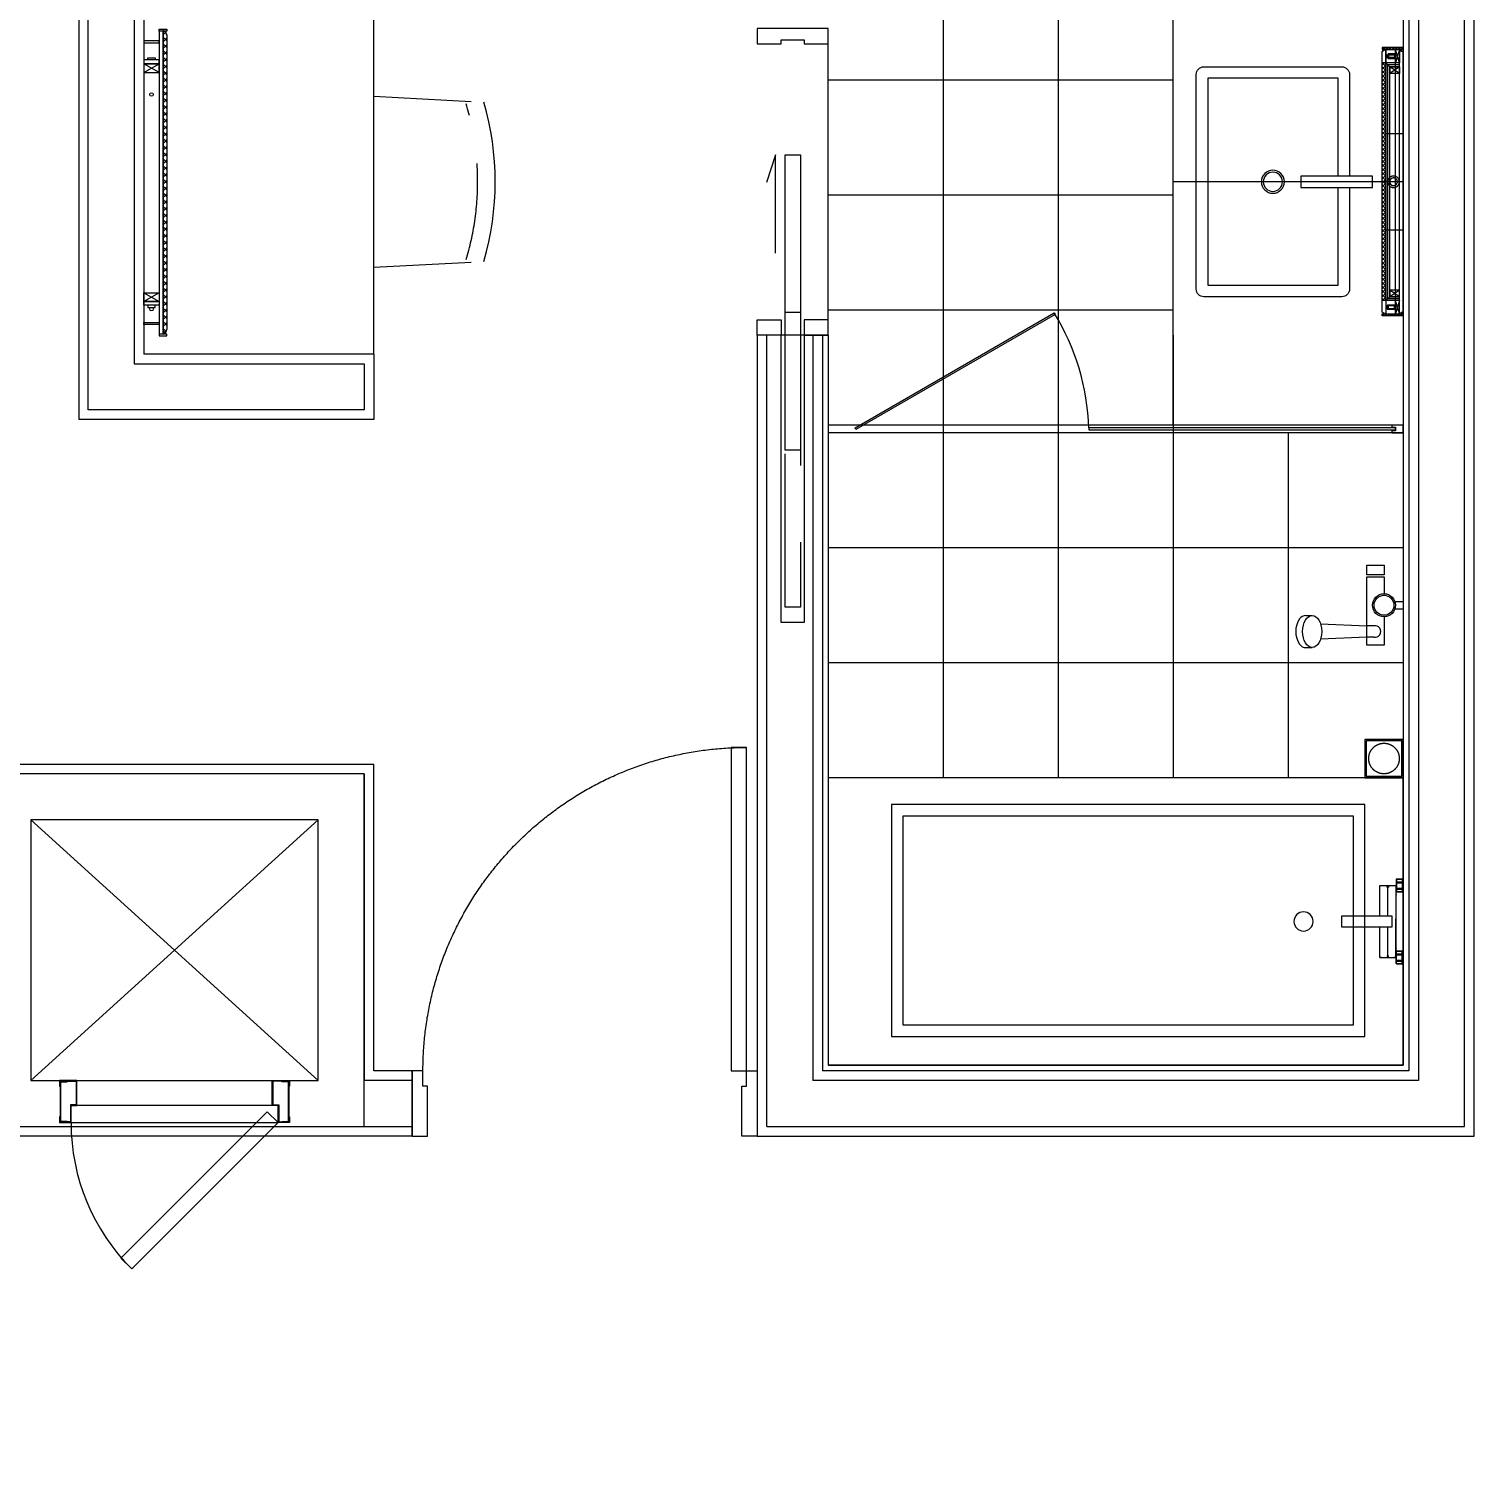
# Model space of a CAD drawing. Header units: millimetres. Extents: x 10000 to 302800, y 6800 to 229018.
# Drawn here: x 182743 to 186513, y 135537 to 139261 of the extents above; entities that cross this region are included whole.
import ezdxf

# ---------------------------------------------------------------- set-up
doc = ezdxf.new("R2010")
doc.units = ezdxf.units.MM
doc.header["$LTSCALE"] = 400
doc.header["$MEASUREMENT"] = 0
for name, pattern in [('X-ROOM TYPE-SR-3Bay_8F 확장형$0$CONTINOUS', [0]), ('X-ROOM TYPE-SR-3Bay_8F 확장형$0$HID', [1.5, 1, -0.5]), ('X-ROOM TYPE-SR-3Bay_8F 확장형$0$HIDDEN', [0.375, 0.25, -0.125]), ('X-ROOM TYPE-SR-3Bay_8F 확장형$0$PHANTOM2', [1.25, 0.625, -0.125, 0.125, -0.125, 0.125, -0.125]), ('X-ROOM TYPE-SR-3Bay_8F 확장형$0$X-ROOM TYPE-HOTEL-DS-1$0$DASHED', [3, 2, -1]), ('X-ROOM TYPE-SR-3Bay_8F 확장형$0$X-ROOM TYPE-SR-1.3+1.7Bay$0$HIDDEN2', [4.7625, 3.175, -1.5875]), ('X-ROOM TYPE-SR-3Bay_8F 확장형$0$X-ROOM TYPE-SR-2bay_1$0$PHANTOM2', [1.25, 0.625, -0.125, 0.125, -0.125, 0.125, -0.125])]:
    doc.linetypes.add(name, pattern=pattern)
doc.layers.get('0').update_dxf_attribs({"linetype": 'CONTINUOUS'})
for name, color, linetype in [('A-DIM1', 7, 'CONTINUOUS'), ('X-EXT_8F$0$A-254', 254, 'CONTINUOUS'), ('X-INT-HOTEL-8F$0$A-DOOR', 4, 'CONTINUOUS'), ('X-ROOM TYPE-SR-3Bay_8F 확장형$0$.WA_Built-in', 252, 'CONTINUOUS'), ('X-ROOM TYPE-SR-3Bay_8F 확장형$0$.WA_BUILT-IN LOW', 252, 'CONTINUOUS'), ('X-ROOM TYPE-SR-3Bay_8F 확장형$0$.WA_Built-in mirror', 252, 'CONTINUOUS'), ('X-ROOM TYPE-SR-3Bay_8F 확장형$0$.WA_Built-in_Lower', 252, 'CONTINUOUS'), ('X-ROOM TYPE-SR-3Bay_8F 확장형$0$.WA_Door Swing', 252, 'CONTINUOUS'), ('X-ROOM TYPE-SR-3Bay_8F 확장형$0$.WA_Floor-Fin', 252, 'CONTINUOUS'), ('X-ROOM TYPE-SR-3Bay_8F 확장형$0$.WA_FP_Furn', 252, 'X-ROOM TYPE-SR-3Bay_8F 확장형$0$CONTINOUS'), ('X-ROOM TYPE-SR-3Bay_8F 확장형$0$.WA_Framing', 252, 'CONTINUOUS'), ('X-ROOM TYPE-SR-3Bay_8F 확장형$0$.WA_GLASSDOOR', 252, 'CONTINUOUS'), ('X-ROOM TYPE-SR-3Bay_8F 확장형$0$.WA_Light', 252, 'CONTINUOUS'), ('X-ROOM TYPE-SR-3Bay_8F 확장형$0$.WA_M ETAL', 252, 'CONTINUOUS'), ('X-ROOM TYPE-SR-3Bay_8F 확장형$0$.WA_METAL', 252, 'CONTINUOUS'), ('X-ROOM TYPE-SR-3Bay_8F 확장형$0$.WA_Plaster', 252, 'CONTINUOUS'), ('X-ROOM TYPE-SR-3Bay_8F 확장형$0$.WA_Sani', 252, 'CONTINUOUS'), ('X-ROOM TYPE-SR-3Bay_8F 확장형$0$.WA_Sani-Fix', 252, 'CONTINUOUS'), ('X-ROOM TYPE-SR-3Bay_8F 확장형$0$.WA_SANIDRAIN', 252, 'CONTINUOUS'), ('X-ROOM TYPE-SR-3Bay_8F 확장형$0$.WA_Wall-Fin', 252, 'CONTINUOUS'), ('X-ROOM TYPE-SR-3Bay_8F 확장형$0$.WA_Wall-Finish', 252, 'CONTINUOUS'), ('X-ROOM TYPE-SR-3Bay_8F 확장형$0$A-OPEN2', 252, 'X-ROOM TYPE-SR-3Bay_8F 확장형$0$X-ROOM TYPE-HOTEL-DS-1$0$DASHED'), ('X-ROOM TYPE-SR-3Bay_8F 확장형$0$A-WALD', 7, 'CONTINUOUS'), ('X-ROOM TYPE-SR-3Bay_8F 확장형$0$X-ROOM TYPE-SR-1.3+1.7Bay$0$.WA_Sani-Fix', 252, 'CONTINUOUS'), ('X-ROOM TYPE-SR-3Bay_8F 확장형$0$X-ROOM TYPE-SR-1.3+1.7Bay$0$__Door-bomba', 252, 'CONTINUOUS'), ('X-ROOM TYPE-SR-3Bay_8F 확장형$0$X-ROOM TYPE-SR-1.3+1.7Bay$0$ID_FP-FURN LOOSE', 252, 'CONTINUOUS'), ('X-ROOM TYPE-SR-3Bay_8F 확장형$0$X-ROOM TYPE-SR-2bay_1$0$.WA_Sani-Fix', 252, 'CONTINUOUS'), ('X-ROOM TYPE-SR-3Bay_8F 확장형$0$X-ROOM TYPE-SR-2bay_1$0$__Door-bomba', 252, 'CONTINUOUS'), ('X-ROOM TYPE-SR-3Bay_8F 확장형$0$X-ROOM TYPE-SR-2bay_1$0$X-ROOM TYPE-SR-1.3+1.7Bay$0$__Door-bomba', 252, 'CONTINUOUS')]:
    doc.layers.add(name, color=color, linetype=linetype)

# ---------------------------------------------------------------- blocks, each defined once
blk = doc.blocks.new('X-EXT_8F')
at = {"layer": 'X-EXT_8F$0$A-254'}
h = blk.add_hatch(dxfattribs=at)
h.set_pattern_fill('LINE', color=252, scale=100, angle=90)
h.set_pattern_definition([(90, (0, 0), (-317.5, 2e-14), [])])
edge = h.paths.add_edge_path()
edge.add_line((214444.8, 68021.2), (188877.6, 70521.2))
edge.add_line((188877.6, 70521.2), (174255.5, 70521.2))
edge.add_arc((174255.5, 68371.2), 2150, 90, 167)
edge.add_line((172160.6, 68854.9), (172053.9, 68392.8))
edge.add_arc((174148.8, 67909.2), 2150, 167, 180)
edge.add_line((171998.8, 67909.2), (171998.8, 38021.2))
edge.add_arc((174148.8, 38021.2), 2150, 180, 270)
edge.add_line((174148.8, 35871.2), (195098.8, 35871.2))
edge.add_line((195098.8, 35871.2), (195098.8, 36521.2))
edge.add_line((195098.8, 36521.2), (174648.8, 36521.2))
edge.add_arc((174648.8, 38021.2), 1500, 180, 270, ccw=False)
edge.add_line((173148.8, 38021.2), (173148.8, 67371.2))
edge.add_arc((174648.8, 67371.2), 1500, 90, 180, ccw=False)
edge.add_line((174648.8, 68871.2), (187974.8, 68871.2))
edge.add_line((187974.8, 68871.2), (202089.9, 68021.2))
edge.add_line((202089.9, 68021.2), (214444.8, 68021.2))
blk = doc.blocks.new('X-ROOM TYPE-SR-3Bay_8F 확장형$0$DOOR-900')
at = {"color": 8, "linetype": 'X-ROOM TYPE-SR-3Bay_8F 확장형$0$X-ROOM TYPE-SR-2bay_1$0$PHANTOM2', "ltscale": 200}
blk.add_arc((-28, -85), 844, 180, 270, dxfattribs=at)
at = {"layer": 'X-ROOM TYPE-SR-3Bay_8F 확장형$0$X-ROOM TYPE-SR-2bay_1$0$__Door-bomba'}
for points in [[(-900, 85), (-860, 85), (-860, -45), (-872, -45), (-872, -85), (-900, -85)], [(0, 85), (-40, 85), (-40, -45), (-28, -45), (-28, -85), (0, -85)], [(-28, -85), (-28, -929), (-68, -929), (-68, -85)]]:
    blk.add_lwpolyline(points, close=True, dxfattribs=at)
blk = doc.blocks.new('X-ROOM TYPE-SR-3Bay_8F 확장형$0$shower')
at = {"layer": 'X-ROOM TYPE-SR-3Bay_8F 확장형$0$.WA_Sani-Fix', "ltscale": 250}
for p, q in [((76.8, 83.2), (95, 83.5)), ((253.7, 110.5), (237.4, 110.5)), ((76.8, 53.8), (95, 53.5)), ((253.7, 26.6), (237.4, 26.6))]:
    blk.add_line(p, q, dxfattribs=at)
for points in [[(50, 30), (50, 104.4), (95, 104.4), (95, -74.4), (50, -74.4), (50, -30)], [(95, 83.5), (215.5, 88.5)], [(215.5, 48.5), (94.9, 53.5)], [(21.7, -10), (0, -10), (0, 10), (21.7, 10)]]:
    blk.add_lwpolyline(points, dxfattribs=at)
blk.add_lwpolyline([(95, -104.4), (49.9, -104.4), (49.9, -79.4), (95, -79.4)], close=True, dxfattribs=at)
for radius in [30, 26]:
    blk.add_circle((50, 0), radius, dxfattribs=at)
for centre, radius, start, end in [((73.3, 68.5), 15.2, 75.822, 284.178), ((253.7, 90.5), 20, 33.504, 90), ((220.6, 68.5), 59.7, 326.496, 33.504), ((253.7, 46.6), 20, 270, 326.496)]:
    blk.add_arc(centre, radius, start, end, dxfattribs=at)
blk.add_ellipse((237.4, 68.5), major_axis=(0, 41.9), ratio=0.594345, start_param=1.570796326794897, end_param=7.853981633974483, dxfattribs=at)
blk = doc.blocks.new('X-ROOM TYPE-SR-3Bay_8F 확장형$0$A$C1701355A')
at = {"layer": 'X-ROOM TYPE-SR-3Bay_8F 확장형$0$.WA_Light', "linetype": 'X-ROOM TYPE-SR-3Bay_8F 확장형$0$HIDDEN', "ltscale": 10}
for points in [[(-29.5, -5.6), (-12.1, 11.7), (-2.9, 2.5), (-20.4, -14.9), (-22.4, -14.3), (-28.5, -8.3), (-29.5, -5.6)], [(-18.1, -14.2), (-1, 2.9), (-11.8, 13.8), (-28.8, -3.2)], [(-27.3, -6.2), (-12, 9.1), (-5.8, 2.9), (-21.2, -12.3)], [(-29.5, -5.6), (-27.3, -6.2), (-21.2, -12.3), (-20.3, -14.8)], [(-16, -7.2), (-14.3, -8.9)], [(-8.7, 0), (-7.1, -1.7)]]:
    blk.add_lwpolyline(points, dxfattribs=at)
blk.add_lwpolyline([(-22.3, -11.2), (-26, -7.5), (-24.6, -6.1), (-20.9, -9.8)], close=True, dxfattribs=at)
blk = doc.blocks.new('X-ROOM TYPE-SR-3Bay_8F 확장형$0$A$C61A5519C')
at = {"layer": 'X-ROOM TYPE-SR-3Bay_8F 확장형$0$.WA_Light', "linetype": 'X-ROOM TYPE-SR-3Bay_8F 확장형$0$HIDDEN', "ltscale": 10, "rotation": 44.99999999999411}
blk.add_blockref('X-ROOM TYPE-SR-3Bay_8F 확장형$0$A$C1701355A', (6.3, 9.1), dxfattribs=at)
blk = doc.blocks.new('X-ROOM TYPE-SR-3Bay_8F 확장형$0$mr')
at = {"layer": 'X-ROOM TYPE-SR-3Bay_8F 확장형$0$.WA_M ETAL'}
h = blk.add_hatch(dxfattribs=at)
h.set_pattern_fill('ANSI32', color=256, scale=15, angle=-90)
h.set_pattern_definition([(315, (-23359.6275, 437694.648), (3.977475644, 3.977475644), []), (315, (-23359.6275, 437691.996), (3.977475644, 3.977475644), [])])
h.paths.add_polyline_path([(-55, 350), (-55, 345), (0, 345), (0, 350)])
h = blk.add_hatch(dxfattribs=at)
h.set_pattern_fill('NET', color=256, scale=60, angle=-45)
h.set_pattern_definition([(315, (2329112.2085, 3855536.917), (5.303300859, 5.303300859), []), (45, (2329112.2085, 3855536.917), (-5.303300859, 5.303300859), [])])
h.paths.add_polyline_path([(-45, 310), (-55, 310), (-55, -310), (-45, -310)])
h = blk.add_hatch(dxfattribs=at)
h.set_pattern_fill('ANSI32', color=256, scale=15, angle=-90)
h.set_pattern_definition([(315, (-23359.6275, 437574.648), (3.977475644, 3.977475644), []), (315, (-23359.6275, 437571.996), (3.977475644, 3.977475644), [])])
h.paths.add_polyline_path([(-55, -350), (-55, -345), (0, -345), (0, -350)])
at = {"layer": 'X-ROOM TYPE-SR-3Bay_8F 확장형$0$.WA_Framing', "linetype": 'X-ROOM TYPE-SR-3Bay_8F 확장형$0$HIDDEN', "ltscale": 20}
for p, q in [((-10, 345), (-20, 310)), ((-10, 310), (-20, 345)), ((-35, 300), (-35, 282.5)), ((-10, 300), (-35, 282.5)), ((-10, 282.5), (-35, 300)), ((-35, -300), (-35, -282.5)), ((-10, -300), (-35, -282.5)), ((-10, -282.5), (-35, -300)), ((-20, -345), (-20, -310)), ((-10, -345), (-20, -310)), ((-10, -310), (-20, -345))]:
    blk.add_line(p, q, dxfattribs=at)
at = {"layer": 'X-ROOM TYPE-SR-3Bay_8F 확장형$0$.WA_Framing', "ltscale": 20}
for p, q in [((-35, 300), (-45, 310)), ((-40, 305), (-40, -305)), ((-40, 305), (-10, 305)), ((-35, -300), (-45, -310)), ((-10, -305), (-40, -305))]:
    blk.add_line(p, q, dxfattribs=at)
at = {"layer": 'X-ROOM TYPE-SR-3Bay_8F 확장형$0$.WA_Framing', "linetype": 'X-ROOM TYPE-SR-3Bay_8F 확장형$0$HIDDEN', "ltscale": 20}
for points in [[(-10, 345), (-10, 310), (-20, 310), (-20, 345)], [(-10, 300), (-10, 282.5), (-35, 282.5), (-35, 300)], [(-10, -300), (-10, -282.5), (-35, -282.5), (-35, -300)], [(-10, -345), (-10, -310), (-20, -310), (-20, -345)]]:
    blk.add_lwpolyline(points, close=True, dxfattribs=at)
at = {"layer": 'X-ROOM TYPE-SR-3Bay_8F 확장형$0$.WA_M ETAL'}
for p, q in [((-45, 310), (-55, 310)), ((-45, -310), (-55, -310))]:
    blk.add_line(p, q, dxfattribs=at)
for points in [[(-55, 350), (-55, 345), (0, 345), (0, 350)], [(-50, 344), (-55, 340), (-55, -340), (-50, -344), (-45, -344), (-45, 344)], [(-55, -350), (-55, -345), (0, -345), (0, -350)]]:
    blk.add_lwpolyline(points, close=True, dxfattribs=at)
at = {"layer": 'X-ROOM TYPE-SR-3Bay_8F 확장형$0$.WA_M ETAL', "linetype": 'X-ROOM TYPE-SR-3Bay_8F 확장형$0$HIDDEN', "ltscale": 50}
for points in [[(-45, 125), (0, 125)], [(0, -125), (-45, -125)]]:
    blk.add_lwpolyline(points, dxfattribs=at)
at = {"layer": 'X-ROOM TYPE-SR-3Bay_8F 확장형$0$.WA_Wall-Finish'}
for p, q in [((-20, 345), (-20, 310)), ((-20, 345), (-20, 310)), ((-10, 345), (-10, -325)), ((0, 340), (0, -340)), ((-10, 310), (-45, 310)), ((-45, 310), (-45, -344)), ((-10, 300), (-35, 300)), ((-35, 300), (-35, -300)), ((-10, -300), (-35, -300)), ((-10, -310), (-45, -310)), ((-20, -310), (-20, -345))]:
    blk.add_line(p, q, dxfattribs=at)
for points in [[(0, 345), (-5, 345), (-5, 340), (0, 340)], [(0, -340), (-5, -340), (-5, -345), (0, -345)]]:
    blk.add_lwpolyline(points, dxfattribs=at)
at = {"layer": 'X-ROOM TYPE-SR-3Bay_8F 확장형$0$.WA_Built-in', "yscale": 0.7999999999999988, "rotation": 270}
for p, xscale, zscale in [((-28.4, 324.2), 0.7999999999999988, 0.7999999999999988), ((-28.4, -324.2), -0.7999999999999988, 0.7999999999999989)]:
    blk.add_blockref('X-ROOM TYPE-SR-3Bay_8F 확장형$0$A$C61A5519C', p, dxfattribs=dict(at, xscale=xscale, zscale=zscale))
blk = doc.blocks.new('X-ROOM TYPE-SR-3Bay_8F 확장형$0$A$C1CB516A0')
at = {"layer": 'X-ROOM TYPE-SR-3Bay_8F 확장형$0$.WA_Built-in', "linetype": 'X-ROOM TYPE-SR-3Bay_8F 확장형$0$HIDDEN', "ltscale": 50}
blk.add_lwpolyline([(13.5, 35, -0.000893), (14.5, 35), (695, 35)], format="xyb", dxfattribs=at)
at = {"layer": 'X-ROOM TYPE-SR-3Bay_8F 확장형$0$.WA_M ETAL', "linetype": 'X-ROOM TYPE-SR-3Bay_8F 확장형$0$HIDDEN', "ltscale": 25}
for radius in [15, 10]:
    blk.add_circle((350, 30), radius, dxfattribs=at)
at = {"layer": 'X-ROOM TYPE-SR-3Bay_8F 확장형$0$.WA_Sani', "rotation": 90}
blk.add_blockref('X-ROOM TYPE-SR-3Bay_8F 확장형$0$mr', (350, 55), dxfattribs=at)
blk = doc.blocks.new('X-ROOM TYPE-SR-3Bay_8F 확장형$0$wash basin')
at = {"layer": 'X-ROOM TYPE-SR-3Bay_8F 확장형$0$.WA_Sani-Fix', "ltscale": 250}
blk.add_lwpolyline([(-15, 332.9), (-15, 520), (15, 520), (15, 332.9)], close=True, dxfattribs=at)
blk.add_lwpolyline([(-15, 460), (-280, 460, 0.414213), (-300, 440), (-300, 80, 0.414214), (-280, 60), (280, 60, 0.414213), (300, 80), (300, 440, 0.414214), (280, 460), (15, 460)], format="xyb", dxfattribs=at)
blk.add_lwpolyline([(15, 430), (270, 430), (270, 90), (-270, 90), (-270, 430), (-15, 430)], dxfattribs=at)
for radius in [30, 25]:
    blk.add_circle((0, 260), radius, dxfattribs=at)
at = {"layer": 'X-ROOM TYPE-SR-3Bay_8F 확장형$0$X-ROOM TYPE-SR-2bay_1$0$.WA_Sani-Fix', "ltscale": 250}
blk.add_line((0, 600), (0, 0), dxfattribs=at)
blk = doc.blocks.new('X-ROOM TYPE-SR-3Bay_8F 확장형$0$X-ROOM TYPE-SR-1.3+1.7Bay$0$X-ROOM TYPE-SR-1.3+1.7Bay$0$A$Cb303d7f0')
at = {"layer": 'X-ROOM TYPE-SR-3Bay_8F 확장형$0$.WA_Sani-Fix', "ltscale": 250}
for p, q in [((0.1, 482.1), (0, 482.1)), ((0, 482.1), (2.4, 482.1)), ((0, 482.1), (0, 482.1)), ((0.1, 455.8), (0, 455.7)), ((0, 455.7), (2.4, 455.7)), ((0, 455.7), (0, 455.7)), ((0.1, 455.8), (0.1, 482.1)), ((2.4, 484.9), (2.9, 485.4)), ((2.9, 485.3), (2.4, 484.8)), ((2.4, 484.9), (2.4, 453)), ((2.4, 478.1), (2.9, 478.5)), ((2.4, 475.6), (2.9, 475.7)), ((2.4, 462.3), (2.9, 462.2)), ((2.4, 459.7), (2.9, 459.3)), ((2.4, 453), (2.9, 452.5)), ((2.4, 453), (2.9, 452.5)), ((2.9, 485.4), (2.9, 452.5)), ((2.9, 485.4), (17.9, 485.4)), ((17.9, 485.3), (2.9, 485.3)), ((17.9, 478.5), (2.9, 478.5)), ((17.9, 475.7), (2.9, 475.7)), ((17.9, 462.2), (2.9, 462.2)), ((17.9, 459.3), (2.9, 459.3)), ((17.9, 452.5), (2.9, 452.5)), ((2.9, 452.5), (17.9, 452.5)), ((17.9, 485.4), (18.4, 484.9)), ((17.9, 485.4), (17.9, 452.5)), ((18.4, 484.8), (17.9, 485.3)), ((18.4, 478.1), (17.9, 478.5)), ((18.4, 475.6), (17.9, 475.7)), ((18.4, 462.3), (17.9, 462.2)), ((18.4, 459.7), (17.9, 459.3)), ((17.9, 452.5), (18.4, 453)), ((17.9, 452.5), (18.4, 453)), ((18.4, 484.9), (18.4, 453)), ((19.1, 458.5), (18.4, 458.5)), ((61.3, 469), (19.1, 469)), ((19.1, 469), (19.1, 468.5)), ((19.1, 469), (19.1, 468.5)), ((19.1, 468.6), (19.1, 468.6)), ((19.1, 468.5), (19.1, 281.5)), ((37.4, 469), (37.4, 469)), ((37.4, 469), (37.5, 468.9)), ((37.5, 468.9), (37.5, 469)), ((37.5, 468.9), (37.8, 468.9)), ((37.5, 468.9), (37.5, 468.9)), ((37.8, 468.9), (37.8, 468)), ((42.6, 468), (37.8, 468)), ((39.4, 469), (39.4, 468)), ((40.2, 467.2), (40.2, 468)), ((40.2, 390), (40.2, 463.8)), ((41, 469), (41, 468)), ((42.6, 468.9), (42.9, 468.9)), ((42.6, 468.9), (42.6, 468)), ((42.9, 469), (42.9, 469)), ((42.9, 469), (42.9, 468.9)), ((42.9, 468.9), (43, 468.9)), ((43, 468.9), (43, 469)), ((43, 469), (43, 469)), ((61.3, 469), (61.3, 468.5)), ((61.3, 469), (61.3, 468.5)), ((61.3, 390), (61.3, 468.5)), ((19.1, 445.6), (17.9, 444.4)), ((17.9, 444.4), (19.1, 443.2)), ((40.2, 286.2), (40.2, 360)), ((61.3, 281.5), (61.3, 360)), ((19.1, 304.8), (17.9, 303.6)), ((19.1, 302.4), (17.9, 303.6)), ((0.1, 294.2), (0, 294.3)), ((0, 294.3), (2.4, 294.3)), ((0, 294.3), (0, 294.3)), ((0.1, 267.9), (0, 267.9)), ((0, 267.9), (2.4, 267.9)), ((0, 267.9), (0, 267.9)), ((0.1, 294.2), (0.1, 267.9)), ((2.4, 297), (2.9, 297.5)), ((2.4, 297), (2.9, 297.5)), ((2.4, 265.1), (2.4, 297)), ((2.4, 290.3), (2.9, 290.7)), ((2.4, 287.7), (2.9, 287.8)), ((2.4, 274.4), (2.9, 274.3)), ((2.4, 271.9), (2.9, 271.5)), ((2.9, 264.7), (2.4, 265.2)), ((2.4, 265.1), (2.9, 264.6)), ((2.9, 264.6), (2.9, 297.5)), ((17.9, 297.5), (2.9, 297.5)), ((2.9, 297.5), (17.9, 297.5)), ((17.9, 290.7), (2.9, 290.7)), ((17.9, 287.8), (2.9, 287.8)), ((17.9, 274.3), (2.9, 274.3)), ((17.9, 271.5), (2.9, 271.5)), ((17.9, 264.7), (2.9, 264.7)), ((2.9, 264.6), (17.9, 264.6)), ((17.9, 264.6), (17.9, 297.5)), ((17.9, 297.5), (18.4, 297)), ((17.9, 297.5), (18.4, 297)), ((18.4, 290.3), (17.9, 290.7)), ((18.4, 287.7), (17.9, 287.8)), ((18.4, 274.4), (17.9, 274.3)), ((18.4, 271.9), (17.9, 271.5)), ((18.4, 265.2), (17.9, 264.7)), ((17.9, 264.6), (18.4, 265.1)), ((18.4, 265.1), (18.4, 297)), ((19.1, 291.5), (18.4, 291.5)), ((61.2, 281), (19.2, 281)), ((27.3, 281.2), (27.2, 281.2)), ((37.4, 281.1), (37.4, 281)), ((37.5, 281.1), (37.4, 281.1)), ((40.2, 281), (37.5, 281.1)), ((37.5, 281), (37.5, 281.1)), ((37.5, 281.1), (37.5, 281.1)), ((37.5, 281), (37.5, 281)), ((40.2, 281), (40.2, 282.7)), ((42.9, 281.1), (40.2, 281)), ((40.2, 281), (40.2, 281)), ((43, 281.1), (42.9, 281.1)), ((42.9, 281.1), (42.9, 281.1)), ((42.9, 281.1), (42.9, 281)), ((43, 281), (43, 281.1)), ((43, 281), (43, 281)), ((53.3, 281.2), (53.1, 281.2))]:
    blk.add_line(p, q, dxfattribs=at)
blk.add_lwpolyline([(1500.1, 0), (0.1, 0), (0.1, 750), (1500.1, 750), (1500.1, 0)], dxfattribs=at)
for points in [[(1335.1, 680), (1335.1, 75), (100.1, 75), (100.1, 680)], [(1305.1, 650), (1305.1, 105), (130.1, 105), (130.1, 650)], [(30, 360), (160, 360), (160, 390), (30, 390)]]:
    blk.add_lwpolyline(points, close=True, dxfattribs=at)
for centre, radius in [((40.2, 465.5), 1.3), ((260.1, 375), 25), ((40.2, 284.5), 1.3)]:
    blk.add_circle(centre, radius, dxfattribs=at)
for centre, start, end in [((59.3, 468.5), 0, 3.3367), ((21.1, 281.5), 180, 195.3918)]:
    blk.add_arc(centre, 2, start, end, dxfattribs=at)
for points, knots in [([(19.8, 469), (19.7, 469), (19.7, 469), (19.6, 469), (19.5, 469), (19.5, 468.9), (19.4, 468.9), (19.4, 468.9), (19.3, 468.9), (19.3, 468.9), (19.3, 468.9), (19.3, 468.8), (19.2, 468.8), (19.2, 468.8), (19.2, 468.8), (19.2, 468.8), (19.2, 468.8), (19.2, 468.8), (19.2, 468.8), (19.2, 468.7), (19.1, 468.7), (19.1, 468.7), (19.1, 468.7), (19.1, 468.7), (19.1, 468.7), (19.1, 468.6), (19.1, 468.6), (19.1, 468.6)], [0, 0, 0, 0, 0.0866325, 0.1633608, 0.2311611, 0.2909686, 0.3436484, 0.3899998, 0.4307608, 0.4666085, 0.4981597, 0.5259888, 0.5506554, 0.5726583, 0.5924328, 0.6103575, 0.6267612, 0.6419303, 0.6561173, 0.6695449, 0.6823696, 0.6946929, 0.7065976, 0.7294207, 0.7513152, 0.7726837, 0.793902, 0.793902, 0.793902, 0.793902]), ([(19.1, 468.6), (19.1, 468.6), (19.1, 468.6), (19.1, 468.5), (19.1, 468.5)], [0, 0, 0, 0, 0.0584614, 0.1164704, 0.1164704, 0.1164704, 0.1164704]), ([(19.1, 468.5), (19.1, 457.9), (19.1, 437.6), (19.1, 408.6), (19.2, 390.2), (19.4, 381.5)], [0, 0, 0, 0, 31.864203, 60.930077, 87.033705, 87.033705, 87.033705, 87.033705]), ([(37.4, 469), (36.2, 468.9), (33.8, 468.9), (30.4, 468.8), (27.3, 468.8), (24.6, 468.7), (22.4, 468.6), (20.7, 468.7), (19.7, 468.5), (19.3, 468.6), (19.2, 468.6)], [0, 0, 0, 0, 3.647384, 7.111085, 10.272064, 13.020797, 15.264549, 16.92805, 17.955406, 18.189779, 18.189779, 18.189779, 18.189779]), ([(37.8, 468.9), (37.8, 468.9), (37.8, 469), (37.8, 469), (37.8, 469)], [0, 0, 0, 0, 0.03296022, 0.06527932, 0.06527932, 0.06527932, 0.06527932]), ([(40.2, 467.2), (40, 467.2), (39.6, 467.2), (39.1, 466.8), (38.7, 466.4), (38.5, 465.8), (38.5, 465.2), (38.7, 464.6), (39.1, 464.2), (39.6, 463.8), (40, 463.8), (40.2, 463.8)], [0, 0, 0, 0, 0.596081, 1.192099, 1.787989, 2.383764, 2.979488, 3.575246, 4.171106, 4.767086, 5.363145, 5.363145, 5.363145, 5.363145]), ([(40.2, 463.8), (40.4, 463.8), (40.8, 463.8), (41.3, 464.2), (41.7, 464.6), (41.9, 465.2), (41.9, 465.8), (41.7, 466.4), (41.3, 466.8), (40.8, 467.2), (40.4, 467.2), (40.2, 467.2)], [0, 0, 0, 0, 0.596081, 1.192099, 1.787989, 2.383764, 2.979488, 3.575246, 4.171106, 4.767086, 5.363145, 5.363145, 5.363145, 5.363145]), ([(61.2, 468.6), (61.1, 468.6), (60.7, 468.5), (59.7, 468.7), (58.1, 468.6), (55.9, 468.7), (53.1, 468.8), (50, 468.8), (46.6, 468.9), (44.2, 468.9), (43, 469)], [0, 0, 0, 0, 0.234373, 1.261729, 2.92523, 5.168982, 7.917714, 11.078693, 14.542395, 18.189779, 18.189779, 18.189779, 18.189779]), ([(61, 468.9), (61, 468.9), (61, 468.9), (60.9, 469), (60.8, 469), (60.8, 469), (60.7, 469), (60.7, 469)], [0, 0, 0, 0, 0.0535902, 0.1145196, 0.1836841, 0.26205, 0.3506713, 0.3506713, 0.3506713, 0.3506713]), ([(61.3, 468.8), (61.3, 468.8), (61.3, 468.8), (61.2, 468.8), (61.2, 468.8), (61.2, 468.8), (61.2, 468.8), (61.2, 468.9), (61.1, 468.9), (61.1, 468.9), (61.1, 468.9), (61.1, 468.9)], [0, 0, 0, 0, 0.0170271, 0.0354713, 0.0556848, 0.0780702, 0.1030885, 0.1312662, 0.1631967, 0.1995095, 0.2408535, 0.2408535, 0.2408535, 0.2408535]), ([(61.2, 390), (61.2, 395.9), (61.3, 411.4), (61.3, 437.6), (61.3, 457.9), (61.3, 468.5)], [8.533766, 8.533766, 8.533766, 8.533766, 26.103627, 55.169502, 87.033706, 87.033706, 87.033706, 87.033706]), ([(61.3, 468.6), (61.3, 468.6), (61.3, 468.6), (61.3, 468.6), (61.3, 468.7), (61.3, 468.7), (61.3, 468.7), (61.3, 468.7), (61.3, 468.7), (61.3, 468.7), (61.3, 468.7), (61.3, 468.7), (61.3, 468.8), (61.3, 468.8), (61.3, 468.8)], [0, 0, 0, 0, 0.0138195, 0.0272366, 0.0404187, 0.0534882, 0.0665439, 0.079683, 0.0929976, 0.1065828, 0.1205432, 0.1349973, 0.150084, 0.166006, 0.166006, 0.166006, 0.166006]), ([(19.1, 381.3), (19.1, 381.4), (19.2, 381.4), (19.3, 381.4), (19.3, 381.5), (19.4, 381.5)], [0, 0, 0, 0, 0.0540681, 0.1539822, 0.3064699, 0.3064699, 0.3064699, 0.3064699]), ([(19.4, 368.5), (19.4, 369.9), (19.4, 372.6), (19.4, 377), (19.4, 379.9), (19.4, 381.5)], [0, 0, 0, 0, 3.972468, 8.356626, 12.934128, 12.934128, 12.934128, 12.934128]), ([(19.4, 368.5), (19.3, 368.5), (19.3, 368.6), (19.2, 368.6), (19.1, 368.6), (19.1, 368.7)], [0, 0, 0, 0, 0.1524879, 0.2524019, 0.30647, 0.30647, 0.30647, 0.30647]), ([(19.1, 281.5), (19.1, 292.1), (19.1, 312.4), (19.1, 341.4), (19.2, 359.8), (19.4, 368.5)], [0, 0, 0, 0, 31.839941, 60.917528, 87.033707, 87.033707, 87.033707, 87.033707]), ([(61.3, 281.5), (61.3, 292.1), (61.3, 312.4), (61.3, 338.6), (61.2, 354.1), (61.2, 360)], [0, 0, 0, 0, 31.864206, 60.930082, 78.499943, 78.499943, 78.499943, 78.499943]), ([(27.2, 281.2), (26.2, 281.2), (24.6, 281.3), (22.4, 281.4), (20.6, 281.3), (19.8, 281.5), (19.2, 281.4), (19.1, 281.5)], [0, 0, 0, 0, 2.748761, 4.992542, 6.65606, 7.683409, 8.042773, 8.042773, 8.042773, 8.042773]), ([(37.4, 281.1), (36.2, 281.1), (33.8, 281.1), (31.3, 281.1), (29.9, 281.2), (29.7, 281.2)], [0, 0, 0, 0, 3.647378, 7.111, 7.700546, 7.700546, 7.700546, 7.700546]), ([(40.2, 282.7), (40, 282.7), (39.6, 282.8), (39.1, 283.1), (38.7, 283.6), (38.5, 284.2), (38.5, 284.8), (38.7, 285.3), (39.1, 285.8), (39.6, 286.1), (40, 286.2), (40.2, 286.2)], [0, 0, 0, 0, 0.596081, 1.192099, 1.787989, 2.383764, 2.979488, 3.575246, 4.171106, 4.767086, 5.363145, 5.363145, 5.363145, 5.363145]), ([(40.2, 286.2), (40.4, 286.2), (40.8, 286.1), (41.3, 285.8), (41.7, 285.3), (41.9, 284.8), (41.9, 284.2), (41.7, 283.6), (41.3, 283.1), (40.8, 282.8), (40.4, 282.7), (40.2, 282.7)], [0, 0, 0, 0, 0.596081, 1.192099, 1.787989, 2.383764, 2.979488, 3.575246, 4.171106, 4.767086, 5.363145, 5.363145, 5.363145, 5.363145]), ([(50.7, 281.2), (50.5, 281.2), (49.2, 281.1), (46.6, 281.1), (44.2, 281.1), (43, 281.1)], [0, 0, 0, 0, 0.589545, 4.053167, 7.700546, 7.700546, 7.700546, 7.700546]), ([(61.3, 281.5), (61.3, 281.4), (60.6, 281.5), (59.8, 281.3), (58.1, 281.4), (55.9, 281.3), (54.2, 281.2), (53.3, 281.2)], [0, 0, 0, 0, 0.359364, 1.386712, 3.05023, 5.294011, 8.042772, 8.042772, 8.042772, 8.042772]), ([(61.2, 281), (61.3, 281.1), (61.3, 281.2), (61.3, 281.4), (61.3, 281.5)], [0, 0, 0, 0, 0.2684687, 0.5368718, 0.5368718, 0.5368718, 0.5368718])]:
    blk.add_open_spline(points, degree=3, knots=knots, dxfattribs=at)
for points in [[(19.2, 468.5), (19.1, 468.5), (19.1, 468.5), (19.1, 468.5)], [(19.2, 468.6), (19.2, 468.6), (19.2, 468.6), (19.2, 468.5)], [(42.6, 469), (42.6, 469), (42.6, 469), (42.6, 469)], [(42.6, 469), (42.6, 469), (42.6, 468.9), (42.6, 468.9)], [(61.1, 468.9), (61.1, 468.9), (61, 468.9), (61, 468.9)], [(61.3, 468.5), (61.3, 468.6), (61.2, 468.6), (61.2, 468.6)], [(61.3, 468.5), (61.3, 468.5), (61.3, 468.5), (61.3, 468.5)], [(29.7, 281.2), (28.9, 281.2), (28.1, 281.2), (27.3, 281.2)], [(53.1, 281.2), (52.3, 281.2), (51.5, 281.2), (50.7, 281.2)]]:
    blk.add_open_spline(points, degree=3, dxfattribs=at)
blk = doc.blocks.new('X-ROOM TYPE-SR-3Bay_8F 확장형$0$A$C025413A3')
at = {"layer": 'X-ROOM TYPE-SR-3Bay_8F 확장형$0$.WA_SANIDRAIN', "color": 8, "linetype": 'X-ROOM TYPE-SR-3Bay_8F 확장형$0$HIDDEN', "ltscale": 100, "elevation": 0}
for points in [[(0, 0), (100, 0), (100, 100), (0, 100)], [(3.8, 3.8), (96.2, 3.8), (96.2, 96.1), (3.8, 96.1)]]:
    blk.add_lwpolyline(points, close=True, dxfattribs=at)
at = {"layer": 'X-ROOM TYPE-SR-3Bay_8F 확장형$0$.WA_SANIDRAIN', "color": 8, "linetype": 'X-ROOM TYPE-SR-3Bay_8F 확장형$0$HIDDEN', "ltscale": 100}
blk.add_circle((49.9, 50, 0), 39.9, dxfattribs=at)
blk = doc.blocks.new('X-ROOM TYPE-SR-3Bay_8F 확장형')
at = {"layer": 'X-ROOM TYPE-SR-3Bay_8F 확장형$0$.WA_BUILT-IN LOW'}
h = blk.add_hatch(dxfattribs=at)
h.set_pattern_fill('NET', color=256, scale=100, angle=225, style=0)
h.set_pattern_definition([(225, (114916.541, 2178.209), (8.8388348, -8.8388348), []), (315, (114916.541, 2178.209), (8.8388348, 8.8388348), [])])
h.paths.add_polyline_path([(178313.8, 43000.4), (178313.8, 43788.9), (178319.1, 43788.9), (178323.8, 43778.1), (178323.8, 43011.9), (178319.1, 43000.4)])
at = {"color": 8, "linetype": 'X-ROOM TYPE-SR-3Bay_8F 확장형$0$HID'}
blk.add_lwpolyline([(179936.3, 42286.1), (179936.3, 43056.1), (179976.3, 43056.1), (179976.3, 42286.1)], close=True, dxfattribs=at)
at = {"layer": 'X-ROOM TYPE-SR-3Bay_8F 확장형$0$.WA_BUILT-IN LOW'}
for p, q in [((178313.8, 43788.9), (178313.8, 43000.4)), ((178323.8, 43780), (178323.8, 43011.9)), ((178263.8, 43681.4), (178303.8, 43703.9)), ((178303.8, 43681.4), (178263.8, 43703.9)), ((178263.8, 43106.3), (178303.8, 43083.9)), ((178303.8, 43106.3), (178263.8, 43083.9))]:
    blk.add_line(p, q, dxfattribs=at)
for points in [[(178313.8, 43000.4), (178313.8, 43788.9), (178319.1, 43788.9), (178323.8, 43778.1), (178323.8, 43011.9), (178319.1, 43000.4)], [(178263.8, 43681.4), (178303.8, 43681.4), (178303.8, 43703.9), (178263.8, 43703.9)], [(178293.1, 43719.4), (178293.1, 43713.9), (178274.4, 43713.9), (178274.4, 43719.4)], [(178263.8, 43106.3), (178303.8, 43106.3), (178303.8, 43083.9), (178263.8, 43083.9)], [(178293.1, 43068.3), (178293.1, 43073.9), (178274.4, 43073.9), (178274.4, 43068.3)]]:
    blk.add_lwpolyline(points, close=True, dxfattribs=at)
for centre in [(178283.8, 43623.9), (178283.8, 43063.8)]:
    blk.add_circle(centre, 4.52, dxfattribs=at)
at = {"layer": 'X-ROOM TYPE-SR-3Bay_8F 확장형$0$.WA_Built-in mirror', "linetype": 'X-ROOM TYPE-SR-3Bay_8F 확장형$0$CONTINOUS'}
for points in [[(178303.8, 43703.9), (178303.8, 43713.9), (178263.8, 43713.9), (178263.8, 43703.9)], [(178303.8, 43083.9), (178303.8, 43073.9), (178263.8, 43073.9), (178263.8, 43083.9)]]:
    blk.add_lwpolyline(points, close=True, dxfattribs=at)
at = {"layer": 'X-ROOM TYPE-SR-3Bay_8F 확장형$0$.WA_Built-in_Lower', "ltscale": 250}
blk.add_line((180948.8, 42761.2), (180948.8, 44711.2), dxfattribs=at)
at = {"layer": 'X-ROOM TYPE-SR-3Bay_8F 확장형$0$.WA_Built-in_Lower'}
blk.add_line((178863.8, 42946.1), (178863.8, 43846.1), dxfattribs=at)
at = {"layer": 'X-ROOM TYPE-SR-3Bay_8F 확장형$0$.WA_Floor-Fin'}
for p, q in [((180348.8, 44086.2), (180348.8, 41841.2)), ((180648.8, 44086.6), (180648.8, 41841.2)), ((180048.8, 43036.1), (180048.8, 43756.1)), ((180948.8, 43661.2), (180048.8, 43661.2)), ((180948.8, 43361.2), (180048.8, 43361.2)), ((180948.8, 43061.2), (180048.8, 43061.2)), ((180948.8, 42996.1), (180948.8, 41841.2)), ((181248.8, 42741.2), (181248.8, 41841.2)), ((181547.5, 42441.2), (180048.8, 42441.2)), ((181547.5, 42141.2), (180048.8, 42141.2))]:
    blk.add_line(p, q, dxfattribs=at)
at = {"layer": 'X-ROOM TYPE-SR-3Bay_8F 확장형$0$.WA_FP_Furn', "ltscale": 0.2}
blk.add_arc((178429.7, 43396.1), 750.5, 343.9294, 16.0706, dxfattribs=at)
at = {"layer": 'X-ROOM TYPE-SR-3Bay_8F 확장형$0$.WA_GLASSDOOR', "ltscale": 250}
for p, q in [((181547.5, 42761.2), (180048.8, 42761.2)), ((181547.5, 42741.2), (180048.8, 42741.2))]:
    blk.add_line(p, q, dxfattribs=at)
for points in [[(180640.9, 43049.4), (180121.3, 42749.4), (180118.8, 42753.7), (180638.4, 43053.7)], [(181528.8, 42753.7), (180728.8, 42753.7), (180728.8, 42748.7), (181528.8, 42748.7)], [(181548.8, 42761.2), (181518.8, 42761.2), (181518.8, 42756.2), (181528.8, 42756.2), (181528.8, 42746.2), (181518.8, 42746.2), (181518.8, 42741.2), (181548.8, 42741.2)]]:
    blk.add_lwpolyline(points, close=True, dxfattribs=at)
blk.add_arc((180118.7, 42733.5), 610.4, 1.8962, 31.6371, dxfattribs=at)
at = {"layer": 'X-ROOM TYPE-SR-3Bay_8F 확장형$0$.WA_METAL', "ltscale": 200}
for points in [[(178303.8, 43788.9), (178303.8, 43793.9), (178323.8, 43793.9), (178323.8, 43788.9)], [(178303.8, 42998.9), (178303.8, 42993.9), (178323.8, 42993.9), (178323.8, 42998.9)]]:
    blk.add_lwpolyline(points, close=True, dxfattribs=at)
at = {"layer": 'X-ROOM TYPE-SR-3Bay_8F 확장형$0$.WA_Plaster', "ltscale": 0.1}
for points in [[(178303.8, 43758.9), (178303.8, 43763.9), (178263.8, 43763.9), (178263.8, 43758.9)], [(178303.8, 43028.9), (178303.8, 43023.9), (178263.8, 43023.9), (178263.8, 43028.9)]]:
    blk.add_lwpolyline(points, close=True, dxfattribs=at)
at = {"layer": 'X-ROOM TYPE-SR-3Bay_8F 확장형$0$.WA_Wall-Fin'}
for p, q in [((178303.8, 43793.4), (178303.8, 42998.9)), ((178313.8, 43793.4), (178313.8, 42998.9)), ((177153.8, 41876.1), (178863.8, 41876.1))]:
    blk.add_line(p, q, dxfattribs=at)
at = {"layer": 'X-ROOM TYPE-SR-3Bay_8F 확장형$0$.WA_Wall-Finish'}
for p, q in [((181733.8, 40906.2), (181733.8, 45645.7)), ((178093.8, 45146.2), (178093.8, 42776.1)), ((181548.8, 44711.2), (181548.8, 41091.2)), ((181563.8, 44726.2), (181563.8, 41076.2)), ((178263.8, 43846.1), (178263.8, 42946.1)), ((180048.8, 42996.1), (179863.8, 42996.1)), ((179863.8, 42996.1), (179863.8, 40906.2)), ((180033.8, 42996.1), (180033.8, 41076.2)), ((180048.8, 42996.1), (180048.8, 41091.2)), ((178863.8, 42946.1), (178263.8, 42946.1)), ((178863.8, 42946.1), (178863.8, 42776.1)), ((178863.8, 42776.1), (178093.8, 42776.1)), ((178863.8, 41076.2), (178863.8, 41876.1)), ((178963.8, 41076.2), (178863.8, 41076.2)), ((178963.8, 40906.2), (178963.8, 41076.2)), ((181563.8, 41076.2), (180033.8, 41076.2)), ((181548.8, 41091.2), (180048.8, 41091.2)), ((179863.8, 40906.2), (181733.8, 40906.2))]:
    blk.add_line(p, q, dxfattribs=at)
at = {"layer": 'X-ROOM TYPE-SR-3Bay_8F 확장형$0$.WA_Wall-Finish', "ltscale": 2}
blk.add_line((178963.8, 40906.2), (177823.8, 40906.2), dxfattribs=at)
at = {"layer": 'X-ROOM TYPE-SR-3Bay_8F 확장형$0$A-OPEN2', "linetype": 'X-ROOM TYPE-SR-3Bay_8F 확장형$0$PHANTOM2', "ltscale": 5}
for p, q in [((178718.8, 41051.2), (177968.8, 41731.2)), ((178718.8, 41731.2), (177968.8, 41051.2))]:
    blk.add_line(p, q, dxfattribs=at)
at = {"layer": 'X-ROOM TYPE-SR-3Bay_8F 확장형$0$A-WALD'}
for p, q in [((181708.8, 40931.2), (181708.8, 45671.1)), ((178118.8, 42801.1), (178118.8, 45171.2)), ((181588.8, 45041.2), (181588.8, 41051.2)), ((178238.8, 43871.1), (178238.8, 42921.1)), ((179888.8, 40931.2), (179888.8, 42996.1)), ((179926.3, 42996.1), (179888.8, 42996.1)), ((179986.3, 42996.1), (180008.8, 42996.1)), ((180008.8, 42996.1), (180008.8, 41051.2)), ((178238.8, 42921.1), (178838.8, 42921.1)), ((178838.8, 42921.1), (178838.8, 42801.1)), ((178838.8, 42801.1), (178118.8, 42801.1)), ((178838.8, 41851.2), (178838.8, 41051.2)), ((178963.8, 41051.2), (178838.8, 41051.2)), ((178963.8, 41051.2), (178963.8, 40931.2)), ((181588.8, 41051.2), (180008.8, 41051.2)), ((178838.8, 40931.2), (178963.8, 40931.2)), ((179888.8, 40931.2), (181708.8, 40931.2))]:
    blk.add_line(p, q, dxfattribs=at)
for points in [[(179986.3, 42996.1), (179986.3, 42246.1), (179926.3, 42246.1), (179926.3, 42996.1)], [(177848.8, 41631.2), (177848.8, 40931.2), (178838.8, 40931.2), (178838.8, 41851.2), (177848.8, 41851.2), (177848.8, 41751.2)]]:
    blk.add_lwpolyline(points, dxfattribs=at)
blk.add_lwpolyline([(177968.8, 41051.2), (178718.8, 41051.2), (178718.8, 41731.2), (177968.8, 41731.2)], close=True, dxfattribs=at)
at = {"layer": 'X-ROOM TYPE-SR-3Bay_8F 확장형$0$X-ROOM TYPE-SR-1.3+1.7Bay$0$__Door-bomba'}
blk.add_lwpolyline([(179911.4, 43209.5), (179911.4, 43466.1), (179887.5, 43394.3)], dxfattribs=at)
at = {"layer": 'X-ROOM TYPE-SR-3Bay_8F 확장형$0$X-ROOM TYPE-SR-1.3+1.7Bay$0$ID_FP-FURN LOOSE', "linetype": 'X-ROOM TYPE-SR-3Bay_8F 확장형$0$X-ROOM TYPE-SR-1.3+1.7Bay$0$HIDDEN2', "ltscale": 0.2}
for p, q in [((178863.8, 43619.3), (179150.8, 43603.9)), ((178863.8, 43172.9), (179150.8, 43188.4))]:
    blk.add_line(p, q, dxfattribs=at)
blk.add_arc((178429.7, 43396.1), 704.7, 343.2466, 16.7534, dxfattribs=at)
at = {"layer": 'X-ROOM TYPE-SR-3Bay_8F 확장형$0$X-ROOM TYPE-SR-2bay_1$0$X-ROOM TYPE-SR-1.3+1.7Bay$0$__Door-bomba'}
blk.add_lwpolyline([(179863.8, 43756.1), (179926.3, 43756.1), (179926.3, 43766.1), (179986.3, 43766.1), (179986.3, 43756.1), (180048.8, 43756.1), (180048.8, 43796.1), (179863.8, 43796.1), (179863.8, 43756.1)], dxfattribs=at)
blk.add_lwpolyline([(179936.3, 42696.1), (179936.3, 43466.1), (179976.3, 43466.1), (179976.3, 42696.1)], close=True, dxfattribs=at)
at = {"layer": 'X-ROOM TYPE-SR-3Bay_8F 확장형$0$X-ROOM TYPE-SR-2bay_1$0$X-ROOM TYPE-SR-1.3+1.7Bay$0$__Door-bomba', "elevation": 0}
for points in [[(179926.3, 43036.1), (179926.3, 42996.1), (179863.8, 42996.1), (179863.8, 43036.1)], [(179986.3, 43036.1), (179986.3, 42996.1), (180048.8, 42996.1), (180048.8, 43036.1)]]:
    blk.add_lwpolyline(points, close=True, dxfattribs=at)
at = {"layer": 'X-ROOM TYPE-SR-3Bay_8F 확장형$0$.WA_Door Swing', "xscale": -1, "rotation": 180}
blk.add_blockref('X-ROOM TYPE-SR-3Bay_8F 확장형$0$DOOR-900', (179863.8, 40991.2), dxfattribs=at)
at = {"layer": 'X-ROOM TYPE-SR-3Bay_8F 확장형$0$.WA_Sani', "ltscale": 100, "xscale": -1, "rotation": 270}
blk.add_blockref('X-ROOM TYPE-SR-3Bay_8F 확장형$0$A$C1CB516A0', (181493.8, 43046.1), dxfattribs=at)
at = {"layer": 'X-ROOM TYPE-SR-3Bay_8F 확장형$0$.WA_Sani-Fix', "ltscale": 250, "xscale": -1, "rotation": 270}
blk.add_blockref('X-ROOM TYPE-SR-3Bay_8F 확장형$0$wash basin', (180948.8, 43396.1), dxfattribs=at)
at = {"layer": 'X-ROOM TYPE-SR-3Bay_8F 확장형$0$.WA_Sani-Fix', "ltscale": 250, "rotation": 180}
blk.add_blockref('X-ROOM TYPE-SR-3Bay_8F 확장형$0$shower', (181548.8, 42291.2), dxfattribs=at)
at = {"layer": 'X-ROOM TYPE-SR-3Bay_8F 확장형$0$.WA_Sani-Fix', "ltscale": 5}
blk.add_blockref('X-ROOM TYPE-SR-3Bay_8F 확장형$0$A$C025413A3', (181448.8, 41841.2, 0), dxfattribs=at)
at = {"layer": 'X-ROOM TYPE-SR-3Bay_8F 확장형$0$X-ROOM TYPE-SR-1.3+1.7Bay$0$.WA_Sani-Fix', "ltscale": 250, "xscale": -1}
blk.add_blockref('X-ROOM TYPE-SR-3Bay_8F 확장형$0$X-ROOM TYPE-SR-1.3+1.7Bay$0$X-ROOM TYPE-SR-1.3+1.7Bay$0$A$Cb303d7f0', (181548.9, 41091.2), dxfattribs=at)
blk = doc.blocks.new('*U124')
at = {"layer": 'X-INT-HOTEL-8F$0$A-DOOR', "color": 8}
for p, q in [((570, 0), (30, 0)), ((45, -45), (555, -45)), ((555, -110), (45, -110))]:
    blk.add_line(p, q, dxfattribs=at)
at = {"layer": 'X-INT-HOTEL-8F$0$A-DOOR'}
for points in [[(411.8, 381.8), (30, 0), (58.3, -28.3), (440.1, 353.6)], [(1.6, -15), (1.6, -15), (1.6, -15), (0, -15), (0, 0), (30, 0), (30, -45), (45, -45), (45, -110), (0, -110), (0, -95), (1.6, -95), (1.6, -95), (1.6, -95), (1.6, -108.4), (43.4, -108.4), (43.4, -46.6), (28.4, -46.6), (28.4, -1.6), (1.6, -1.6)], [(598.4, -15), (598.4, -15), (598.4, -15), (600, -15), (600, 0), (570, 0), (570, -45), (555, -45), (555, -110), (600, -110), (600, -95), (598.4, -95), (598.4, -95), (598.4, -95), (598.4, -108.4), (556.6, -108.4), (556.6, -46.6), (571.6, -46.6), (571.6, -1.6), (598.4, -1.6)]]:
    blk.add_lwpolyline(points, close=True, dxfattribs=at)
at = {"layer": 'X-INT-HOTEL-8F$0$A-DOOR', "color": 8}
for points in [[(20, -108.4), (1.6, -108.4), (1.6, -1.6), (20, -1.6), (20, -3.2), (3.2, -3.2), (3.2, -106.8), (20, -106.8)], [(580, -108.4), (598.4, -108.4), (598.4, -1.6), (580, -1.6), (580, -3.2), (596.8, -3.2), (596.8, -106.8), (580, -106.8)]]:
    blk.add_lwpolyline(points, close=True, dxfattribs=at)
blk.add_arc((30, 0), 540, 0, 45, dxfattribs=at)
blk = doc.blocks.new('X-INT-HOTEL-8F$0$객실 샤프트 점검도어(HOTEL)')
at = {"layer": 'X-INT-HOTEL-8F$0$A-DOOR', "rotation": 180}
blk.add_blockref('*U124', (176328.8, 51641.2), dxfattribs=at)
blk = doc.blocks.new('X-INT-HOTEL-8F')
blk.add_blockref('X-ROOM TYPE-SR-3Bay_8F 확장형', (0, 0))
at = {"layer": 'X-INT-HOTEL-8F$0$A-DOOR'}
blk.add_blockref('X-INT-HOTEL-8F$0$객실 샤프트 점검도어(HOTEL)', (2315, -10699.9), dxfattribs=at)
blk = doc.blocks.new('X-BASE-8F')
blk.add_blockref('X-EXT_8F', (0, 0))
blk.add_blockref('X-INT-HOTEL-8F', (0, 0))

msp = doc.modelspace()

# ---------------------------------------------------------------- block references
at = {"layer": 'A-DIM1'}
msp.add_blockref('X-BASE-8F', (4779.3, 95465.6), dxfattribs=at)

doc.saveas('drawing.dxf')
